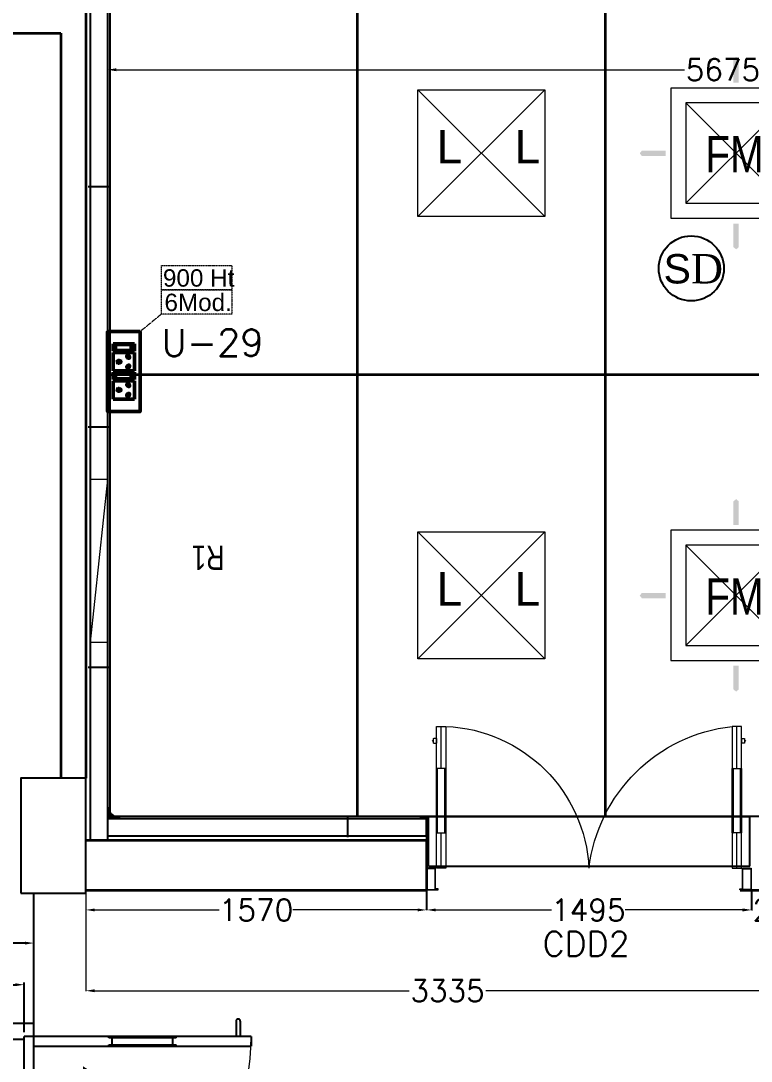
# Model space of a CAD drawing. Header units: millimetres. Extents: x -9331 to 31242, y -4188 to 24622.
# Drawn here: x 14661 to 18028, y 13728 to 18524 of the extents above; entities that cross this region are included whole.
import ezdxf

# ---------------------------------------------------------------- set-up
doc = ezdxf.new("R2010")
doc.units = ezdxf.units.MM
for name, pattern in [('1', [0]), ('CONTINU', [0]), ('DASHED', [0.75, 0.5, -0.25]), ('DASHED2', [0.375, 0.25, -0.125])]:
    doc.linetypes.add(name, pattern=pattern)
for name, color, linetype, lineweight in [('1200 Door', 144, 'Continuous', 5), ('Ahlada 50mm Ceiling Panels', 191, 'Continuous', 0), ('Ahlada 50mm Wall Panel', 94, 'Continuous', 0), ('Ahlada Coving', 3, 'Continuous', 0), ('C-Section', 3, 'Continuous', 9), ('DIM', 7, 'Continuous', 0), ('Double Leaf Door', 4, 'Continuous', 18), ('ELE. 2N0S OF 6-16 UPS SOCKETS', 191, 'Continuous', 15), ('FA-BELOW SMOKE DERECTOR', 1, 'Continuous', 25), ('MEP_HVAC_RA_RAISERS', 3, 'Continuous', 0), ('P-Wall', 8, 'Continuous', 35), ('Partition-80WP', 7, 'Continuous', 5), ('Supply Diffusers', 3, 'Continuous', 0)]:
    doc.layers.add(name, color=color, linetype=linetype, lineweight=lineweight)
for name, color, linetype in [('AIR SHOWER', 7, 'Continuous'), ('col', 5, 'Continuous'), ('Dimensions', 7, 'Continuous'), ('ELE-LIGHTING TEXT', 7, 'Continuous'), ('MEP_HVAC_SUPPLY_DIFFUSER', 5, 'Continuous'), ('TEXT', 6, 'Continuous')]:
    doc.layers.add(name, color=color, linetype=linetype)
doc.layers.add('CFT_LOOPING', color=7, linetype='1', lineweight=0, true_color=0xd6d600)
doc.layers.add('ELE-42W EMERGENCY DOWN LIGHT', color=7, linetype='Continuous', lineweight=0, true_color=0x608ec6)
doc.styles.add('ARIAL', font='arial.ttf')
doc.styles.add('ARIEL', font='sanss___.ttf', dxfattribs={"width": 0.75})
doc.styles.add('PDF Times New Roman', font='times.ttf')
doc.styles.add('ROMAN', font='arial.ttf', dxfattribs={"width": 0.8})
doc.styles.add('ROMANS', font='romans.shx')
doc.styles.get("Standard").update_dxf_attribs({"font": 'arial.ttf'})
doc.dimstyles.new('AEPL1', dxfattribs={"dimtxt": 100, "dimasz": 40, "dimexe": 1.25, "dimexo": 5, "dimtad": 0, "dimdec": 0, "dimtxsty": 'ROMANS', "dimcen": 2.5, "dimclrd": 250, "dimclre": 250, "dimclrt": 7, "dimadec": 0, "dimazin": 0, "dimtfac": 1, "dimtdec": 0, "dimtmove": 0, "dimatfit": 3, "dimfxl": 1, "dimlwd": 0, "dimlwe": 0, "dimarcsym": 0})
doc.dimstyles.new('BIGDFD', dxfattribs={"dimtxt": 8, "dimasz": 4, "dimexe": 1, "dimexo": 2, "dimtad": 1, "dimlfac": 10, "dimtxsty": 'Standard', "dimcen": 2.5, "dimclrd": 5, "dimclre": 3, "dimclrt": 1, "dimadec": 0, "dimazin": 0, "dimtfac": 1, "dimtmove": 0, "dimatfit": 3, "dimfxl": 1, "dimarcsym": 0})
doc.dimstyles.new('BIGDFD$0', dxfattribs={"dimtxt": 8, "dimasz": 4, "dimexe": 1, "dimexo": 2, "dimtad": 1, "dimlfac": 10, "dimtxsty": 'Standard', "dimcen": 2.5, "dimclrd": 5, "dimclre": 3, "dimclrt": 1, "dimadec": 0, "dimazin": 0, "dimtfac": 1, "dimtmove": 0, "dimatfit": 3, "dimfxl": 1, "dimarcsym": 0})

# ---------------------------------------------------------------- blocks, each defined once
blk = doc.blocks.new('A010004 Mezz.F. Layout Plan$0$b & c')
at = {"layer": 'Ahlada Coving', "color": 3}
for p, q in [((-4.1, 40.9), (-5.7, 42.5)), ((-2.7, 7.8), (-3.7, 7.8)), ((-3.7, 7.8), (-2.7, 6)), ((4.9, 15.3), (-2.7, 7.8)), ((-2.7, 6), (5.7, 14.4)), ((8.7, 11.4), (0.3, 3)), ((0.3, 3), (2.1, 2)), ((2.1, 3), (9.7, 10.6)), ((2.1, 2), (2.1, 3)), ((36.9, 0), (35.3, 1.6))]:
    blk.add_line(p, q, dxfattribs=at)
blk.add_lwpolyline([(-5.7, 30.7), (-5.7, 5.7), (0, 0), (25, 0), (22.8, 1.5), (13.2, 1.5), (3.6, 4.5), (3.6, 1.5), (0.6, 1.5), (-4.2, 6.3), (-4.2, 9.3), (-1.2, 9.3), (-4.2, 18.9), (-4.2, 28.4), (-5.7, 30.7)], dxfattribs=at)
for radius, start, end in [(44, 181.9548, 220.5976), (42.5, 184.1661, 265.906), (44, 222.2286, 227.7746), (44, 229.4056, 268.1119)]:
    blk.add_arc((38.3, 44), radius, start, end, dxfattribs=at)
blk = doc.blocks.new('*D88')
at = {"layer": 'Defpoints', "color": 0, "transparency": 16777216}
for p in [(14960.5, 15414.1), (18295.5, 14718.9), (18295.5, 14052.5)]:
    blk.add_point(p, dxfattribs=at)
at = {"layer": 'DIM', "color": 250, "lineweight": 0, "transparency": 16777216}
for p, q in [((14960.5, 15409.1), (14960.5, 14051.3)), ((18295.5, 14713.9), (18295.5, 14051.3)), ((15000.5, 14052.5), (16451.2, 14052.5)), ((18255.5, 14052.5), (16804.8, 14052.5))]:
    blk.add_line(p, q, dxfattribs=at)
at = {"layer": 'DIM', "color": 250, "transparency": 16777216}
for points in [[(15000.5, 14059.2), (15000.5, 14045.8), (14960.5, 14052.5)], [(18255.5, 14059.2), (18255.5, 14045.8), (18295.5, 14052.5)]]:
    blk.add_solid(points, dxfattribs=at)
at = {"layer": 'DIM', "color": 7, "transparency": 16777216, "insert": (16628, 14052.5), "char_height": 100, "attachment_point": 5, "style": 'ROMANS'}
blk.add_mtext('3335', dxfattribs=at)
blk = doc.blocks.new('*D92')
at = {"layer": 'Defpoints', "color": 0, "transparency": 16777216}
for p in [(16532.8, 14597.1), (18027.8, 14597.1), (18027.8, 14425.1)]:
    blk.add_point(p, dxfattribs=at)
at = {"layer": 'DIM', "color": 250, "lineweight": 0, "transparency": 16777216}
for p, q in [((16532.8, 14592.1), (16532.8, 14423.8)), ((18027.8, 14592.1), (18027.8, 14423.8)), ((16572.8, 14425.1), (17107.9, 14425.1)), ((17987.8, 14425.1), (17447.2, 14425.1))]:
    blk.add_line(p, q, dxfattribs=at)
at = {"layer": 'DIM', "color": 250, "transparency": 16777216}
for points in [[(16572.8, 14431.7), (16572.8, 14418.4), (16532.8, 14425.1)], [(17987.8, 14431.7), (17987.8, 14418.4), (18027.8, 14425.1)]]:
    blk.add_solid(points, dxfattribs=at)
at = {"layer": 'DIM', "color": 7, "transparency": 16777216, "insert": (17277.6, 14425.1), "char_height": 100, "attachment_point": 5, "style": 'ROMANS'}
blk.add_mtext('1495', dxfattribs=at)
blk = doc.blocks.new('1800x80')
at = {"layer": 'Double Leaf Door'}
for points in [[(101760.4, -25417.9), (101765.3, -25417.9), (101765.3, -25121.4), (101760.4, -25121.4)], [(101804, -25121.4), (101799.1, -25121.4), (101799.1, -25417.9), (101804, -25417.9)], [(103123.4, -25121.4), (103128.4, -25121.4), (103128.4, -25417.9), (103123.4, -25417.9)], [(103167.1, -25417.9), (103162.1, -25417.9), (103162.1, -25121.4), (103167.1, -25121.4)]]:
    blk.add_hatch(color=6, dxfattribs=at).paths.add_polyline_path(points)
at = {"layer": 'Double Leaf Door', "color": 8}
for p, q in [((101760.4, -25581.8), (101760.4, -24927.6)), ((101760.4, -24927.6), (101804, -24927.6)), ((101782.2, -25121.4), (101782.2, -24927.6)), ((101804, -24927.6), (101804, -25581.8)), ((103167.1, -24927.6), (103123.4, -24927.6)), ((103123.4, -24927.6), (103123.4, -25581.8)), ((103145.3, -25121.4), (103145.3, -24927.6)), ((103167.1, -25581.8), (103167.1, -24927.6)), ((101746, -24985.1), (101746, -25003.1)), ((101760.4, -24983.1), (101748, -24983.1)), ((101760.4, -24983.1), (101760.4, -25005)), ((103167.1, -24983.1), (103179.5, -24983.1)), ((103167.1, -24983.1), (103167.1, -25005)), ((103181.5, -24985.1), (103181.5, -25003.1)), ((101748, -25005), (101760.4, -25005)), ((103179.5, -25005), (103167.1, -25005)), ((101782.2, -25581.8), (101782.2, -25417.9)), ((103145.3, -25581.8), (103145.3, -25417.9)), ((101716.2, -25581.8), (101716.2, -25681.8)), ((101756.4, -25581.8), (101716.2, -25581.8)), ((101718.2, -25583.8), (101718.2, -25679.8)), ((101754.4, -25583.8), (101718.2, -25583.8)), ((101754.4, -25678.9), (101754.4, -25583.8)), ((101756.4, -25676.9), (101756.4, -25581.8)), ((101804, -25581.8), (101760.4, -25581.8)), ((103123.4, -25581.8), (103167.1, -25581.8)), ((103171.1, -25676.9), (103171.1, -25581.8)), ((103171.1, -25581.8), (103211.2, -25581.8)), ((103173, -25678.9), (103173, -25583.8)), ((103173, -25583.8), (103209.3, -25583.8)), ((103209.3, -25583.8), (103209.3, -25679.8)), ((103211.2, -25581.8), (103211.2, -25681.8)), ((101716.2, -25681.8), (101756.4, -25681.8)), ((101718.2, -25679.8), (101756.4, -25679.8)), ((101766.3, -25678.9), (101754.4, -25678.9)), ((101768.3, -25676.9), (101756.4, -25676.9)), ((101756.4, -25679.8), (101766.3, -25679.8)), ((101756.4, -25681.8), (101768.3, -25681.8)), ((101766.3, -25679.8), (101766.3, -25678.9)), ((101768.3, -25681.8), (101768.3, -25676.9)), ((103159.1, -25681.8), (103159.1, -25676.9)), ((103159.1, -25676.9), (103171.1, -25676.9)), ((103171.1, -25681.8), (103159.1, -25681.8)), ((103161.1, -25679.8), (103161.1, -25678.9)), ((103161.1, -25678.9), (103173, -25678.9)), ((103171.1, -25679.8), (103161.1, -25679.8)), ((103209.3, -25679.8), (103171.1, -25679.8)), ((103211.2, -25681.8), (103171.1, -25681.8))]:
    blk.add_line(p, q, dxfattribs=at)
at = {"layer": 'Double Leaf Door', "color": 6}
for p, q in [((101804, -25121.4), (101760.4, -25121.4)), ((101760.4, -25121.4), (101760.4, -25417.9)), ((101765.3, -25417.9), (101765.3, -25121.4)), ((101799.1, -25417.9), (101799.1, -25121.4)), ((101804, -25417.9), (101804, -25121.4)), ((103123.4, -25417.9), (103123.4, -25121.4)), ((103123.4, -25121.4), (103167.1, -25121.4)), ((103128.4, -25417.9), (103128.4, -25121.4)), ((103162.1, -25417.9), (103162.1, -25121.4)), ((103167.1, -25121.4), (103167.1, -25417.9)), ((101760.4, -25417.9), (101804, -25417.9)), ((103167.1, -25417.9), (103123.4, -25417.9))]:
    blk.add_line(p, q, dxfattribs=at)
at = {"layer": 'Double Leaf Door', "color": 6, "ltscale": 100}
for p, q in [((101799.1, -25121.4), (101799.1, -25417.9)), ((103128.4, -25121.4), (103128.4, -25417.9))]:
    blk.add_line(p, q, dxfattribs=at)
at = {"layer": 'Double Leaf Door', "color": 6}
for points in [[(101760.4, -25121.4), (101760.4, -25417.9), (101765.3, -25417.9), (101765.3, -25121.4), (101760.4, -25121.4)], [(101804, -25121.4), (101804, -25417.9), (101799.1, -25417.9), (101799.1, -25121.4), (101804, -25121.4)], [(103123.4, -25121.4), (103123.4, -25417.9), (103128.4, -25417.9), (103128.4, -25121.4), (103123.4, -25121.4)], [(103167.1, -25121.4), (103167.1, -25417.9), (103162.1, -25417.9), (103162.1, -25121.4), (103167.1, -25121.4)]]:
    blk.add_lwpolyline(points, dxfattribs=at)
at = {"layer": 'Double Leaf Door', "ltscale": 5000}
for points in [[(101760.4, -25121.4), (101760.4, -25417.9), (101765.3, -25417.9), (101765.3, -25121.4), (101760.4, -25121.4)], [(103167.1, -25121.4), (103167.1, -25417.9), (103162.1, -25417.9), (103162.1, -25121.4), (103167.1, -25121.4)]]:
    blk.add_lwpolyline(points, dxfattribs=at)
at = {"layer": 'Double Leaf Door', "color": 8}
for centre, radius, start, end in [((101722.8, -25669.2), 746, 6.7253, 83.7504), ((103151.8, -25616), 688.9, 92.3631, 177.1612), ((101746, -24994.1), 3.72, 90, 270), ((101748, -24985.1), 1.98, 90, 180), ((103179.5, -24985.1), 1.98, 0, 90), ((103181.5, -24994.1), 3.72, 270, 90), ((101748, -25003.1), 1.98, 180, 270), ((103179.5, -25003.1), 1.98, 270, 0)]:
    blk.add_arc(centre, radius, start, end, dxfattribs=at)
blk = doc.blocks.new('*D93')
at = {"layer": 'Defpoints', "color": 0, "transparency": 16777216}
for p in [(14960.5, 14747), (16530.3, 14517), (16530.3, 14425.1)]:
    blk.add_point(p, dxfattribs=at)
at = {"layer": 'Dimensions', "color": 250, "lineweight": 0, "transparency": 16777216}
for p, q in [((14960.5, 14742), (14960.5, 14423.8)), ((16530.3, 14512), (16530.3, 14423.8)), ((15000.5, 14425.1), (15575.8, 14425.1)), ((16490.3, 14425.1), (15915.1, 14425.1))]:
    blk.add_line(p, q, dxfattribs=at)
at = {"layer": 'Dimensions', "color": 250, "transparency": 16777216}
for points in [[(15000.5, 14431.7), (15000.5, 14418.4), (14960.5, 14425.1)], [(16490.3, 14431.7), (16490.3, 14418.4), (16530.3, 14425.1)]]:
    blk.add_solid(points, dxfattribs=at)
at = {"layer": 'Dimensions', "color": 7, "transparency": 16777216, "insert": (15745.4, 14425.1), "char_height": 100, "attachment_point": 5, "style": 'ROMANS'}
blk.add_mtext('1570', dxfattribs=at)
blk = doc.blocks.new('*D94')
at = {"layer": 'Defpoints', "color": 0, "transparency": 16777216}
for p in [(18030.8, 14517), (18295.5, 14517), (18295.5, 14425.1)]:
    blk.add_point(p, dxfattribs=at)
at = {"layer": 'Dimensions', "color": 250, "lineweight": 0, "transparency": 16777216}
for p, q in [((18030.8, 14512), (18030.8, 14423.8)), ((18295.5, 14512), (18295.5, 14423.8)), ((17990.8, 14425.1), (17950.8, 14425.1)), ((18030.8, 14425.1), (18034, 14425.1)), ((18295.5, 14425.1), (18292.4, 14425.1)), ((18335.5, 14425.1), (18375.5, 14425.1))]:
    blk.add_line(p, q, dxfattribs=at)
at = {"layer": 'Dimensions', "color": 250, "transparency": 16777216}
for points in [[(17990.8, 14431.7), (17990.8, 14418.4), (18030.8, 14425.1)], [(18335.5, 14431.7), (18335.5, 14418.4), (18295.5, 14425.1)]]:
    blk.add_solid(points, dxfattribs=at)
at = {"layer": 'Dimensions', "color": 7, "transparency": 16777216, "insert": (18163.2, 14425.1), "char_height": 100, "attachment_point": 5, "style": 'ROMANS'}
blk.add_mtext('265', dxfattribs=at)
blk = doc.blocks.new('*D25')
at = {"layer": 'AIR SHOWER', "color": 3, "lineweight": -2, "transparency": 16777216}
for p, q in [((72.76, 197.74), (72.76, 215.65)), ((162.76, 197.74), (162.76, 215.65))]:
    blk.add_line(p, q, dxfattribs=at)
at = {"layer": 'AIR SHOWER', "color": 5, "lineweight": -2, "transparency": 16777216}
blk.add_line((76.76, 214.65), (158.76, 214.65), dxfattribs=at)
at = {"layer": 'AIR SHOWER', "color": 5, "linetype": 'ByBlock', "transparency": 16777216}
for points in [[(76.76, 215.31), (76.76, 213.98), (72.76, 214.65)], [(158.76, 213.98), (158.76, 215.31), (162.76, 214.65)]]:
    blk.add_solid(points, dxfattribs=at)
at = {"layer": 'Defpoints', "color": 0, "linetype": 'ByBlock', "transparency": 16777216}
for p in [(162.76, 214.65), (72.76, 195.74), (162.76, 195.74)]:
    blk.add_point(p, dxfattribs=at)
at = {"layer": 'AIR SHOWER', "color": 1, "linetype": 'ByBlock', "transparency": 16777216, "insert": (130.44, 219.27), "char_height": 8, "attachment_point": 5}
blk.add_mtext('W1:900', dxfattribs=at)
blk = doc.blocks.new('*D26')
at = {"layer": 'AIR SHOWER', "color": 3, "lineweight": -2, "transparency": 16777216}
for p, q in [((0, 202.24), (0, 230.07)), ((170, 202.24), (170, 230.07))]:
    blk.add_line(p, q, dxfattribs=at)
at = {"layer": 'AIR SHOWER', "color": 5, "lineweight": -2, "transparency": 16777216}
blk.add_line((166, 229.07), (4, 229.07), dxfattribs=at)
at = {"layer": 'AIR SHOWER', "color": 5, "linetype": 'ByBlock', "transparency": 16777216}
for points in [[(4, 229.74), (4, 228.4), (0, 229.07)], [(166, 228.4), (166, 229.74), (170, 229.07)]]:
    blk.add_solid(points, dxfattribs=at)
at = {"layer": 'Defpoints', "color": 0, "linetype": 'ByBlock', "transparency": 16777216}
for p in [(0, 229.07), (0, 200.24), (170, 200.24)]:
    blk.add_point(p, dxfattribs=at)
at = {"layer": 'AIR SHOWER', "color": 1, "linetype": 'ByBlock', "transparency": 16777216, "insert": (115.34, 233.7), "char_height": 8, "attachment_point": 5}
blk.add_mtext('W:1700', dxfattribs=at)
blk = doc.blocks.new('nolllw new')
for p, q in [((-138.6, 13.9), (-138.1, 15.3)), ((-124.2, 15.9), (-137.1, 15.9)), ((-123.3, 15.4), (-107, -15.4)), ((-112.6, 13.9), (-2.6, 13.9)), ((8.1, 15.4), (-8.1, -15.4)), ((9, 15.9), (22, 15.9)), ((23.4, 13.9), (22.7, 15.9)), ((23.4, 13.9), (22.9, 15.3)), ((-100.3, -15.9), (-106.1, -15.9)), ((-14.9, -15.9), (-9, -15.9))]:
    blk.add_line(p, q)
at = {"color": 19}
for p, q in [((-124.2, 15.9), (-57.6, 15.9)), ((9, 15.9), (-57.6, 15.9)), ((-100.1, -34.1), (-15, -34.1))]:
    blk.add_line(p, q, dxfattribs=at)
at = {"color": 1}
for p, q in [((-74.6, 14.6), (-74.6, 10.7)), ((-40.6, 14.6), (-40.6, 10.7)), ((-100, -26.8), (-100, -34.1)), ((-15.1, -26.8), (-15.1, -34.1))]:
    blk.add_line(p, q, dxfattribs=at)
at = {"color": 3}
for p, q in [((-112.9, -4.5), (-112.9, -13.1)), ((-109.6, -16.1), (-109.9, -16.1)), ((-108.7, -16.7), (-100.8, -33.8)), ((-100.3, -34.1), (-100.1, -34.1)), ((-14.8, -34.1), (-15, -34.1)), ((-6.5, -16.7), (-14.4, -33.8)), ((-5.6, -16.1), (-5.3, -16.1)), ((-2.3, -4.5), (-2.3, -13.1))]:
    blk.add_line(p, q, dxfattribs=at)
for centre, radius, start, end in [((-137.1, 14.9), 1, 90, 159.381), ((-124.2, 14.9), 1, 27.8597, 90), ((9, 14.9), 1, 90, 152.1403), ((22, 14.9), 1, 20.619, 90), ((-106.1, -14.9), 1, 207.8597, 270), ((-100.3, -14.9), 1, 270, 343.3261), ((-60.8, -26.8), 40.2, 161.5212, 163.3261), ((-54.4, -26.8), 40.2, 16.6739, 18.4788), ((-14.9, -14.9), 1, 196.6739, 270), ((-9, -14.9), 1, 270, 332.1403)]:
    blk.add_arc(centre, radius, start, end)
at = {"color": 1}
for centre, radius, start, end in [((-60.8, -26.8), 39.2, 111.5891, 180), ((-75.6, 10.7), 1, 291.5891, 0), ((-74.2, 14.5), 0.396, 106.6984, 167.5275), ((-41, 14.5), 0.396, 12.4725, 73.3016), ((-39.6, 10.7), 1, 180, 248.4109), ((-54.4, -26.8), 39.2, 0, 68.4109)]:
    blk.add_arc(centre, radius, start, end, dxfattribs=at)
at = {"color": 3}
for centre, radius, start, end in [((-109.9, -13.1), 3, 180, 270), ((-109.6, -17.1), 1, 24.7129, 90), ((-100.3, -33.6), 0.5, 204.7129, 270), ((-14.8, -33.6), 0.5, 270, 335.2871), ((-5.6, -17.1), 1, 90, 155.2871), ((-5.3, -13.1), 3, 270, 0)]:
    blk.add_arc(centre, radius, start, end, dxfattribs=at)
blk = doc.blocks.new('*D28')
at = {"layer": 'AIR SHOWER', "color": 3, "lineweight": -2, "transparency": 16777216}
for p, q in [((172, 200.24), (208.02, 200.24)), ((172, 100.24), (208.02, 100.24))]:
    blk.add_line(p, q, dxfattribs=at)
at = {"layer": 'AIR SHOWER', "color": 5, "lineweight": -2, "transparency": 16777216}
blk.add_line((207.02, 104.24), (207.02, 196.24), dxfattribs=at)
at = {"layer": 'AIR SHOWER', "color": 5, "linetype": 'ByBlock', "transparency": 16777216}
for points in [[(207.68, 196.24), (206.35, 196.24), (207.02, 200.24)], [(206.35, 104.24), (207.68, 104.24), (207.02, 100.24)]]:
    blk.add_solid(points, dxfattribs=at)
at = {"layer": 'Defpoints', "color": 0, "linetype": 'ByBlock', "transparency": 16777216}
for p in [(170, 200.24), (207.02, 200.24), (170, 100.24)]:
    blk.add_point(p, dxfattribs=at)
at = {"layer": 'AIR SHOWER', "color": 1, "linetype": 'ByBlock', "transparency": 16777216, "insert": (202.39, 155.27), "char_height": 8, "attachment_point": 5, "rotation": 90}
blk.add_mtext('D:1000', dxfattribs=at)
blk = doc.blocks.new('*D29')
at = {"layer": 'AIR SHOWER', "color": 3, "lineweight": -2, "transparency": 16777216}
for p, q in [((166, 195.74), (188.83, 195.74)), ((166, 104.74), (188.83, 104.74))]:
    blk.add_line(p, q, dxfattribs=at)
at = {"layer": 'AIR SHOWER', "color": 5, "lineweight": -2, "transparency": 16777216}
blk.add_line((187.83, 191.74), (187.83, 108.74), dxfattribs=at)
at = {"layer": 'AIR SHOWER', "color": 5, "linetype": 'ByBlock', "transparency": 16777216}
for points in [[(188.5, 191.74), (187.17, 191.74), (187.83, 195.74)], [(187.17, 108.74), (188.5, 108.74), (187.83, 104.74)]]:
    blk.add_solid(points, dxfattribs=at)
at = {"layer": 'Defpoints', "color": 0, "linetype": 'ByBlock', "transparency": 16777216}
for p in [(164, 195.74), (164, 104.74), (187.83, 104.74)]:
    blk.add_point(p, dxfattribs=at)
at = {"layer": 'AIR SHOWER', "color": 1, "linetype": 'ByBlock', "transparency": 16777216, "insert": (183.21, 150.24), "char_height": 8, "attachment_point": 5, "rotation": 90}
blk.add_mtext('D1:910', dxfattribs=at)
blk = doc.blocks.new('6MODULE-UPS')
at = {"layer": 'ELE. 2N0S OF 6-16 UPS SOCKETS', "color": 223, "lineweight": 50}
for p, q in [((-5.7, 91.9), (-5.7, 19.7)), ((-5.7, 91.9), (-5.7, 19.7)), ((19.4, 91.9), (-5.7, 91.9)), ((-5.7, 91.9), (19.4, 91.9)), ((-3.6, 84), (-3.6, 27.6)), ((17.3, 84), (-3.6, 84)), ((17.3, 27.6), (17.3, 84)), ((19.4, 19.7), (19.4, 91.9)), ((23.6, 91.9), (86.9, 91.9)), ((23.6, 19.7), (23.6, 91.9)), ((86.9, 91.9), (86.9, 19.7)), ((91.1, 91.9), (91.1, 19.7)), ((91.1, 91.9), (91.1, 19.7)), ((116.2, 91.9), (91.1, 91.9)), ((91.1, 91.9), (116.2, 91.9)), ((93.2, 84), (93.2, 27.6)), ((114.1, 84), (93.2, 84)), ((114.1, 27.6), (114.1, 84)), ((116.2, 19.7), (116.2, 91.9)), ((120.4, 19.7), (120.4, 91.9)), ((120.4, 91.9), (183.6, 91.9)), ((183.6, 91.9), (183.6, 19.7)), ((-5.7, 19.7), (19.4, 19.7)), ((-3.6, 30.1), (17.3, 30.1)), ((-3.6, 27.6), (17.3, 27.6)), ((86.9, 19.7), (23.6, 19.7)), ((91.1, 19.7), (116.2, 19.7)), ((93.2, 30.1), (114.1, 30.1)), ((93.2, 27.6), (114.1, 27.6)), ((183.6, 19.7), (120.4, 19.7))]:
    blk.add_line(p, q, dxfattribs=at)
blk.add_lwpolyline([(-48.1, 0), (226, 0), (226, 111.6), (-48.1, 111.6)], close=True, dxfattribs=at)
for centre, radius, start, end in [((55.3, 73.6), 4.92, 307.1584, 232.8416), ((152, 73.6), 4.92, 307.1584, 232.8416), ((37.2, 41.7), 4.24, 5.2689, 272.51), ((40.6, 38.8), 3.42, 202.6838, 75.0951), ((55.3, 68.7), 3.14, 161.4031, 18.5969), ((69.9, 38.8), 3.42, 104.9049, 337.3162), ((73.3, 41.7), 4.24, 267.49, 174.7311), ((134, 41.7), 4.24, 5.2689, 272.51), ((137.3, 38.8), 3.42, 202.6838, 75.0951), ((152, 68.7), 3.14, 161.4031, 18.5969), ((166.7, 38.8), 3.42, 104.9049, 337.3162), ((170, 41.7), 4.24, 267.49, 174.7311)]:
    blk.add_arc(centre, radius, start, end, dxfattribs=at)
blk = doc.blocks.new('54W EME')
for p, q in [((-292.5, 292.5), (292.5, -292.5)), ((292.5, 292.5), (-292.5, -292.5))]:
    blk.add_line(p, q)
at = {"layer": 'ELE-42W EMERGENCY DOWN LIGHT'}
blk.add_lwpolyline([(-292.5, -292.5), (-292.5, 292.5), (292.5, 292.5), (292.5, -292.5)], close=True, dxfattribs=at)
at = {"char_height": 154, "width": 324.958, "attachment_point": 1, "style": 'ARIAL'}
for insert in [(-206.9, 107), (152.9, 107)]:
    blk.add_mtext('L', dxfattribs=dict(at, insert=insert))
blk = doc.blocks.new('*D80')
at = {"layer": 'Defpoints', "color": 0, "transparency": 16777216}
for p in [(20735.3, 18781.2), (20735.3, 18298.8), (15060.5, 17914.5)]:
    blk.add_point(p, dxfattribs=at)
at = {"layer": 'Dimensions', "color": 250, "lineweight": 0, "transparency": 16777216}
for p, q in [((20735.3, 18776.2), (20735.3, 18297.5)), ((15060.5, 17919.5), (15060.5, 18300)), ((15100.5, 18298.8), (17721.1, 18298.8)), ((20695.3, 18298.8), (18074.7, 18298.8))]:
    blk.add_line(p, q, dxfattribs=at)
at = {"layer": 'Dimensions', "color": 250, "transparency": 16777216}
for points in [[(15100.5, 18305.5), (15100.5, 18292.1), (15060.5, 18298.8)], [(20695.3, 18305.5), (20695.3, 18292.1), (20735.3, 18298.8)]]:
    blk.add_solid(points, dxfattribs=at)
at = {"layer": 'Dimensions', "color": 7, "transparency": 16777216, "insert": (17897.9, 18298.8), "char_height": 100, "attachment_point": 5, "style": 'ROMANS'}
blk.add_mtext('5675', dxfattribs=at)
blk = doc.blocks.new('SMOKE DETECTOR')
at = {"layer": 'FA-BELOW SMOKE DERECTOR', "color": 7}
blk.add_circle((931028.7, -118293.9), 166, dxfattribs=at)
at = {"layer": 'FA-BELOW SMOKE DERECTOR', "insert": (930887.1, -118373), "char_height": 150, "attachment_point": 7, "style": 'PDF Times New Roman'}
blk.add_mtext('{\\fArial|b0|i0|c0|p34;S}D', dxfattribs=at)
blk = doc.blocks.new('*D106')
at = {"layer": 'Defpoints', "color": 0, "transparency": 16777216}
for p in [(14960.5, 15414.1), (18295.5, 14718.9), (18295.5, 14052.5)]:
    blk.add_point(p, dxfattribs=at)
at = {"layer": 'DIM', "color": 250, "lineweight": 0, "transparency": 16777216}
for p, q in [((14960.5, 15409.1), (14960.5, 14051.3)), ((18295.5, 14713.9), (18295.5, 14051.3)), ((15000.5, 14052.5), (16451.2, 14052.5)), ((18255.5, 14052.5), (16804.8, 14052.5))]:
    blk.add_line(p, q, dxfattribs=at)
at = {"layer": 'DIM', "color": 250, "transparency": 16777216}
for points in [[(15000.5, 14059.2), (15000.5, 14045.8), (14960.5, 14052.5)], [(18255.5, 14059.2), (18255.5, 14045.8), (18295.5, 14052.5)]]:
    blk.add_solid(points, dxfattribs=at)
at = {"layer": 'DIM', "color": 7, "transparency": 16777216, "insert": (16628, 14052.5), "char_height": 100, "attachment_point": 5, "style": 'ROMANS'}
blk.add_mtext('3335', dxfattribs=at)
blk = doc.blocks.new('*D110')
at = {"layer": 'Defpoints', "color": 0, "transparency": 16777216}
for p in [(16532.8, 14597.1), (18027.8, 14597.1), (18027.8, 14425.1)]:
    blk.add_point(p, dxfattribs=at)
at = {"layer": 'DIM', "color": 250, "lineweight": 0, "transparency": 16777216}
for p, q in [((16532.8, 14592.1), (16532.8, 14423.8)), ((18027.8, 14592.1), (18027.8, 14423.8)), ((16572.8, 14425.1), (17107.9, 14425.1)), ((17987.8, 14425.1), (17447.2, 14425.1))]:
    blk.add_line(p, q, dxfattribs=at)
at = {"layer": 'DIM', "color": 250, "transparency": 16777216}
for points in [[(16572.8, 14431.7), (16572.8, 14418.4), (16532.8, 14425.1)], [(17987.8, 14431.7), (17987.8, 14418.4), (18027.8, 14425.1)]]:
    blk.add_solid(points, dxfattribs=at)
at = {"layer": 'DIM', "color": 7, "transparency": 16777216, "insert": (17277.6, 14425.1), "char_height": 100, "attachment_point": 5, "style": 'ROMANS'}
blk.add_mtext('1495', dxfattribs=at)
blk = doc.blocks.new('FM3')
at = {"layer": 'Supply Diffusers'}
for p, q in [((234.6, -234.9), (-235.4, 235.1)), ((-235.4, -234.9), (234.6, 235.1))]:
    blk.add_line(p, q, dxfattribs=at)
at = {"layer": 'Supply Diffusers', "color": 7}
for points in [[(0.6, 451.1, 0, 150, 0), (0.6, 390.6, 25, 25, 0), (0.6, 330.1, 25, 25, 0)], [(-451.4, -0.9, 0, 150, 0), (-390.9, -0.9, 25, 25, 0), (-330.4, -0.9, 25, 25, 0)], [(450.6, 1.1, 0, 150, 0), (390.1, 1.1, 25, 25, 0), (329.6, 1.1, 25, 25, 0)], [(0.6, -450.9, 0, 150, 0), (0.6, -390.4, 25, 25, 0), (0.6, -329.9, 25, 25, 0)]]:
    blk.add_lwpolyline(points, format="xyseb", dxfattribs=at)
at = {"layer": 'Supply Diffusers', "linetype": 'DASHED', "ltscale": 5}
blk.add_lwpolyline([(-305.4, -304.9), (304.6, -304.9), (304.6, 305.1), (-305.4, 305.1)], close=True, dxfattribs=at)
at = {"layer": 'Supply Diffusers'}
blk.add_lwpolyline([(-235.4, -234.9), (234.6, -234.9), (234.6, 235.1), (-235.4, 235.1)], close=True, dxfattribs=at)
at = {"layer": 'Supply Diffusers', "style": 'ROMAN', "width": 0.8}
blk.add_text('FM', height=170, dxfattribs=at).set_placement((-144.4, -89.7))
blk = doc.blocks.new('SA DIFFUSER 600X600MM')
at = {"layer": 'Supply Diffusers', "color": 1, "xscale": 0.9836065573758823, "yscale": 0.9836065573758823, "zscale": 0.9836065573758823}
blk.add_blockref('FM3', (1302829.9, -127949.5, 14384.8), dxfattribs=at)
blk = doc.blocks.new('AIR SHOWER')
at = {"layer": 'AIR SHOWER'}
h = blk.add_hatch(dxfattribs=at)
h.set_pattern_fill('ANSI37', color=8, scale=0.24, angle=180, style=0)
h.set_pattern_definition([(45, (-36516.70436, 5170.6153), (-0.538815367, 0.538815367), []), (135, (-36516.70436, 5170.6153), (-0.538815367, -0.538815367), [])])
h.paths.add_polyline_path([(63.7649, 110.1138), (54.9235, 110.1138), (54.9235, 189.8012), (63.7649, 189.8012)])
h = blk.add_hatch(dxfattribs=at)
h.set_pattern_fill('ANSI37', color=8, scale=0.24, angle=180, style=0)
h.set_pattern_definition([(45, (-52704.6564, 3586.6221), (-0.538815367, 0.538815367), []), (135, (-52704.6564, 3586.6221), (-0.538815367, -0.538815367), [])])
h.paths.add_polyline_path([(54.9235, 189.5272), (63.7649, 189.5272), (63.7649, 182.3028), (54.9235, 182.3028)])
at = {"layer": 'AIR SHOWER', "color": 8}
for p, q in [((159.5, 200.2351), (159.5, 300.4701)), ((164, 300.4701), (159.5, 300.4701)), ((164, 300.4701), (164, 200.2351)), ((171.05, 295.4201), (164, 295.4201)), ((171.05, 293.5201), (164, 293.5201)), ((159.5, 265.8021), (160.1, 265.8021)), ((160.1, 234.8021), (160.1, 265.8021)), ((160.1, 264.3021), (163.4, 264.3021)), ((163.4, 265.8021), (163.4, 234.8021)), ((163.4, 265.8021), (164, 265.8021)), ((160.1, 236.3021), (163.4, 236.3021)), ((159.5, 234.8021), (160.1, 234.8021)), ((163.4, 234.8021), (164, 234.8021)), ((0, 100.2351), (0, 200.2351)), ((0, 200.2351), (170, 200.2351)), ((63.7649, 200.2351), (63.7649, 195.7351)), ((63.7649, 100.2351), (63.7649, 200.2351)), ((164, 200.2351), (164, 195.7351)), ((170, 100.2351), (170, 200.2351)), ((170, 100.2351), (170, 200.2351)), ((63.7649, 195.7351), (164, 195.7351)), ((72.7649, 195.7351), (164, 195.7351)), ((72.7649, 195.7351), (72.7649, 104.7351)), ((162.7649, 195.7351), (162.7649, 104.7351)), ((162.7649, 195.7351), (162.7649, 104.7351)), ((54.9235, 165.7555), (36.841, 131.8309)), ((54.9235, 131.8309), (36.841, 165.7555)), ((63.7649, 104.7351), (164, 104.7351)), ((63.7649, 104.7351), (63.7649, 100.2351)), ((164, 100.2351), (164, 104.7351)), ((0, 100.2351), (170, 100.2351)), ((159.5, 100.2351), (159.5, 0)), ((164, 0), (164, 100.2351)), ((159.5, 65.6681), (160.1, 65.6681)), ((160.1, 65.6681), (160.1, 34.6681)), ((160.1, 64.1681), (163.4, 64.1681)), ((163.4, 34.6681), (163.4, 65.6681)), ((163.4, 65.6681), (164, 65.6681)), ((159.5, 34.6681), (160.1, 34.6681)), ((160.1, 36.1681), (163.4, 36.1681)), ((163.4, 34.6681), (164, 34.6681)), ((171.05, 6.95), (164, 6.95)), ((171.05, 5.05), (164, 5.05)), ((164, 0), (159.5, 0))]:
    blk.add_line(p, q, dxfattribs=at)
for points in [[(86.4277, 195.7351), (72.7649, 195.7351), (72.7649, 191.2865), (86.4277, 191.2865)], [(74.6432, 195.334), (85.2425, 195.334), (85.2425, 195.7351), (74.6432, 195.7351)], [(63.7649, 190.0987), (54.9235, 190.0987), (54.9235, 110.1138), (63.7649, 110.1138)], [(54.9235, 165.7555), (36.841, 165.7555), (36.841, 131.8309), (54.9235, 131.8309)], [(36.841, 162.4912), (13.6037, 162.4912), (13.6037, 133.8537), (36.841, 133.8537)], [(86.4277, 104.7351), (72.7649, 104.7351), (72.7649, 109.1836), (86.4277, 109.1836)], [(74.6432, 105.1361), (85.2425, 105.1361), (85.2425, 104.7351), (74.6432, 104.7351)], [(22.7846, 100.2351), (32.79, 100.2351), (32.79, 100.2351), (22.7846, 100.2351)], [(22.7846, 100.2351), (34.2228, 100.2351), (34.2228, 99.8821), (22.7846, 99.8821)], [(38.3459, 100.2351), (39.8996, 100.2351), (39.8996, 99.8823), (38.3459, 99.8823)]]:
    blk.add_lwpolyline(points, close=True, dxfattribs=at)
at = {"layer": 'AIR SHOWER', "color": 8, "lineweight": 0}
for centre, start, end in [((164, 200.2351), 90, 180), ((164, 100.2351), 180, 270)]:
    blk.add_arc(centre, 100.2351, start, end, dxfattribs=at)
at = {"layer": 'AIR SHOWER', "color": 8}
for centre in [(171.05, 294.4701), (171.05, 6)]:
    blk.add_arc(centre, 0.95, 270, 90, dxfattribs=at)
at = {"layer": 'AIR SHOWER', "color": 8, "xscale": -0.1, "yscale": 0.1, "zscale": 0.1}
for p, rotation in [((164.3039, 177.8504), 89.99999999999997), ((71.3723, 172.6198), 269.9999999999856), ((164.3039, 127.8504), 89.99999999999997), ((71.3723, 122.6198), 269.9999999999856)]:
    blk.add_blockref('nolllw new', p, dxfattribs=dict(at, rotation=rotation))
at = {"layer": 'AIR SHOWER', "color": 8}
for s, height, p in [('EXIT', 9.14932, (105.2922, 244.8428)), ('AIR SHOWER', 9.14932, (82.7486, 148.4504)), ('BLOWER', 4.57466, (21.8029, 145.8279)), ('CONTROLS', 4.57466, (21.5589, 94.8755)), ('ENTRY', 9.14932, (107.2005, 68.4017))]:
    blk.add_text(s, height=height, dxfattribs=at).set_placement(p)
for base, p1, p2, angle, text, dimstyle, picture, middle in [((0, 229.071), (170, 200.2351), (0, 200.2351), 180, 'W:1700', 'BIGDFD', '*D26', (115.3408, 229.071)), ((162.7649, 214.648), (72.7649, 195.7351), (162.7649, 195.7351), 180, 'W1:900', 'BIGDFD', '*D25', (130.4357, 214.648)), ((207.0183, 200.2351), (170, 100.2351), (170, 200.2351), 90, 'D:<>', 'BIGDFD$0', '*D28', (207.0183, 155.2726))]:
    dim = blk.add_linear_dim(base=base, p1=p1, p2=p2, angle=angle, text=text, dimstyle=dimstyle, dxfattribs=at)
    dim.commit()
    dim.dimension.update_dxf_attribs({"geometry": picture, "text_midpoint": middle, "dimtype": 128})
dim = blk.add_linear_dim(base=(187.8331, 104.7351), p1=(164, 195.7351), p2=(164, 104.7351), angle=90, text='D1:<>', dimstyle='BIGDFD$0', dxfattribs=at)
dim.commit()
dim.dimension.update_dxf_attribs({"geometry": '*D29', "text_midpoint": (183.2081, 150.2351)})

msp = doc.modelspace()

# ---------------------------------------------------------------- linework, layer by layer
at = {"layer": 'Ahlada 50mm Ceiling Panels', "linetype": 'ByBlock', "lineweight": -2}
for p, q in [((15070.51649, 20971.9863), (15070.51649, 14856.9863)), ((16210.51649, 20971.9863), (16210.51649, 14856.9863)), ((16213.51649, 20971.9863), (16213.51649, 14856.9863)), ((17353.51649, 20971.9863), (17353.51649, 14856.9863)), ((17356.51649, 20971.9863), (17356.51649, 14856.9863)), ((15070.51649, 16895.9863), (20725.34762, 16895.9863)), ((15070.51649, 16892.9863), (20725.34762, 16892.9863)), ((15070.51649, 14856.9863), (20725.34762, 14856.9863)), ((16540.33107, 14626.9863), (16540.33107, 14853.9863)), ((18021.33107, 14853.9863), (16540.33107, 14853.9863)), ((18021.33107, 14626.9863), (18021.33107, 14853.9863)), ((16540.33107, 14626.9863), (18021.33107, 14626.9863))]:
    msp.add_line(p, q, dxfattribs=at)
at = {"layer": 'Ahlada 50mm Wall Panel', "linetype": 'ByBlock', "lineweight": -2}
for p, q in [((14980.51649, 21081.9863), (14980.51649, 14746.9863)), ((14980.51649, 21081.9863), (14980.51649, 14746.9863)), ((15060.51649, 21081.9863), (15060.51649, 14746.9863)), ((15060.51649, 21081.9863), (15060.51649, 14746.9863)), ((15060.51649, 14846.9863), (16528.83107, 14846.9863)), ((15060.51649, 14846.9863), (16528.83107, 14846.9863)), ((16528.83107, 14846.9863), (16528.83107, 14766.9863)), ((16528.83107, 14846.9863), (16528.83107, 14766.9863)), ((15060.51649, 14766.9863), (16528.83107, 14766.9863)), ((15060.51649, 14766.9863), (16528.83107, 14766.9863)), ((14720.51649, 13901.9863), (14720.51649, 14501.9863)), ((14720.51649, 13901.9863), (14720.51649, 14501.9863))]:
    msp.add_line(p, q, dxfattribs=at)
at = {"layer": 'C-Section'}
msp.add_lwpolyline([(16531.1005, 14517.18471), (16531.1005, 14852.24386), (16501.1005, 14852.24386), (16501.1005, 14853.24386), (16532.1005, 14853.24386), (16532.1005, 14517.18471)], close=True, dxfattribs=at)
msp.add_lwpolyline([(16531.1005, 14517.18471), (16531.1005, 14852.24386), (16501.1005, 14852.24386), (16501.1005, 14853.24386), (16532.1005, 14853.24386), (16532.1005, 14517.18471)], close=True, dxfattribs=at)
at = {"layer": 'CFT_LOOPING', "color": 7, "linetype": 'DASHED2', "ltscale": 5}
msp.add_line((15308.51076, 17171.95996), (15210.51649, 17091.5628), dxfattribs=at)
for points in [[(15308.51076, 17396.95996), (15633.33078, 17396.95996), (15633.33078, 17284.45996), (15308.51076, 17284.45996)], [(15308.51076, 17284.45996), (15633.33078, 17284.45996), (15633.33078, 17171.95996), (15308.51076, 17171.95996)]]:
    msp.add_lwpolyline(points, close=True, dxfattribs=at)
at = {"layer": 'col'}
msp.add_lwpolyline([(14660.51649, 14501.9863), (14960.51649, 14501.9863), (14960.51649, 15031.9863), (14660.51649, 15031.9863)], close=True, dxfattribs=at)
msp.add_lwpolyline([(14660.51649, 14501.9863), (14960.51649, 14501.9863), (14960.51649, 15031.9863), (14660.51649, 15031.9863)], close=True, dxfattribs=at)
at = {"layer": 'MEP_HVAC_RA_RAISERS'}
msp.add_line((15060.51649, 16410.33859), (14980.51649, 15660.33859), dxfattribs=at)
msp.add_lwpolyline([(14980.51649, 16410.33859), (14980.51649, 15660.33859), (15060.51649, 15660.33859), (15060.51649, 16410.33859)], close=True, dxfattribs=at)
at = {"layer": 'MEP_HVAC_RA_RAISERS', "lineweight": 25}
msp.add_lwpolyline([(15083.89404, 16070.57604, 0, 66.44725, 0), (15161.40919, 16070.57434, 0, 0, 0), (15288.00952, 16070.57155, 0, 0, 0), (15288.01172, 16170.67762, 0, 0, 0), (15352.40822, 15895.53997, 0, 0, 0), (15352.41157, 16047.87528, 0, 0, 0), (15447.91302, 16047.87318, 0, 0, 0)], format="xyseb", dxfattribs=at)
at = {"layer": 'P-Wall', "color": 8}
for p, q in [((14960.51649, 20781.9863), (14960.51649, 15031.9863)), ((12300.51649, 18466.9863), (14845.51649, 18466.9863)), ((14845.51649, 18466.9863), (14845.51649, 15031.9863))]:
    msp.add_line(p, q, dxfattribs=at)
at = {"layer": 'P-Wall', "color": 8, "linetype": 'Continuous'}
for p, q in [((14960.51649, 14746.9863), (16530.33107, 14746.9863)), ((16530.33107, 14746.9863), (16530.33107, 14516.9863)), ((14960.51649, 14516.9863), (16530.33107, 14516.9863)), ((17976.80088, 14516.9863), (20450.51649, 14516.9863))]:
    msp.add_line(p, q, dxfattribs=at)
at = {"layer": 'Partition-80WP', "ltscale": 0.5}
for p, q in [((15066.80428, 17760.63153), (14971.5165, 17760.63153)), ((15066.80428, 17757.63153), (14971.5165, 17757.63153)), ((15066.80428, 16652.63153), (14971.5165, 16652.63153)), ((15066.80428, 16649.63153), (14971.5165, 16649.63153)), ((15066.80428, 15544.63153), (14971.5165, 15544.63153)), ((15066.80428, 15541.63153), (14971.5165, 15541.63153)), ((16165.64579, 14856.24062), (16165.64579, 14760.95285)), ((16168.64579, 14856.24062), (16168.64579, 14760.95285))]:
    msp.add_line(p, q, dxfattribs=at)

# ---------------------------------------------------------------- block references
at = {"layer": 'Ahlada Coving', "ltscale": 500, "xscale": -1.418185559101401, "yscale": 1.418185559101401, "zscale": 1.418185559101401, "rotation": 270}
msp.add_blockref('A010004 Mezz.F. Layout Plan$0$b & c', (15060.51649, 14855.00877), dxfattribs=at)
msp.add_blockref('A010004 Mezz.F. Layout Plan$0$b & c', (15060.51649, 14855.00877), dxfattribs=at)
at = {"layer": 'AIR SHOWER', "color": 8, "xscale": 10, "yscale": 10, "zscale": 10, "rotation": 90}
msp.add_blockref('AIR SHOWER', (15722.86713, 12201.9863), dxfattribs=at)
at = {"layer": 'Double Leaf Door', "color": 8, "xscale": -1}
msp.add_blockref('1800x80', (119744.06656, 40198.8175), dxfattribs=at)
at = {"layer": 'ELE-42W EMERGENCY DOWN LIGHT', "linetype": 'ByBlock'}
for p in [(16783.51649, 17914.4863), (16783.51649, 15875.4863)]:
    msp.add_blockref('54W EME', p, dxfattribs=at)
at = {"layer": 'ELE. 2N0S OF 6-16 UPS SOCKETS', "xscale": -1.344445831101533, "yscale": 1.344445831101533, "zscale": 1.344445831101533, "rotation": 89.9999999999992}
msp.add_blockref('6MODULE-UPS', (15210.51649, 17026.9293), dxfattribs=at)
at = {"layer": 'FA-BELOW SMOKE DERECTOR', "color": 6, "xscale": 0.9035551315104862, "yscale": 0.9035551315104862, "zscale": 0.9035551315104862}
msp.add_blockref('SMOKE DETECTOR', (-823483.69416, 124268.09062), dxfattribs=at)
at = {"layer": 'MEP_HVAC_SUPPLY_DIFFUSER'}
for p in [(-1284871.6732, 145863.86294, -14384.75971), (-1284871.6732, 143824.86294, -14384.75971)]:
    msp.add_blockref('SA DIFFUSER 600X600MM', p, dxfattribs=at)

# ---------------------------------------------------------------- texts
at = {"layer": '1200 Door', "color": 7, "linetype": 'ByBlock', "style": 'ROMANS'}
msp.add_text('CDD2', height=113.014194, dxfattribs=at).set_placement((17066.23334, 14212.28759, -42965.25195))
at = {"layer": 'ELE-LIGHTING TEXT', "color": 200, "linetype": 'CONTINU', "insert": (15308.66006, 17103.18101), "char_height": 125, "width": 349.8378648, "attachment_point": 1, "style": 'ROMANS'}
msp.add_mtext('{\\C256;U-29\\P}', dxfattribs=at)
at = {"layer": 'MEP_HVAC_RA_RAISERS', "lineweight": 25, "insert": (15599.59344, 15992.8442), "char_height": 112.5, "width": 174.1508823, "attachment_point": 1, "rotation": 180, "style": 'ARIEL'}
msp.add_mtext('R1', dxfattribs=at)
at = {"layer": 'TEXT', "color": 7, "char_height": 80, "attachment_point": 1}
for s, insert, width in [('\\A1;{\\fArial|b0|i0|c0|p34;900 Ht\\P}', (15315.9526, 17378.88176), 8957.9872032), ('\\A1;{\\fArial|b0|i0|c0|p34;6Mod.\\P}', (15322.97139, 17266.38176), 352.574826)]:
    msp.add_mtext(s, dxfattribs=dict(at, insert=insert, width=width))

# ---------------------------------------------------------------- dimensions: what is measured, and where the dimension line sits
at = {"layer": 'DIM'}
for base, p1, p2, picture, middle in [((18295.51649, 14052.50579), (14960.51649, 15414.09141), (18295.51649, 14718.88099), '*D88', (16628.01649, 14052.50579)), ((18295.51649, 14052.50579), (14960.51649, 15414.09141), (18295.51649, 14718.88099), '*D106', (16628.01649, 14052.50579)), ((18027.83107, 14425.06789), (16532.83107, 14597.14074), (18027.83107, 14597.14074), '*D92', (17277.5608, 14425.06789)), ((18027.83107, 14425.06789), (16532.83107, 14597.14074), (18027.83107, 14597.14074), '*D110', (17277.5608, 14425.06789))]:
    dim = msp.add_linear_dim(base=base, p1=p1, p2=p2, dimstyle='AEPL1', dxfattribs=at)
    dim.commit()
    dim.dimension.update_dxf_attribs({"geometry": picture, "text_midpoint": middle, "dimtype": 160})
at = {"layer": 'Dimensions'}
for base, p1, p2, picture, middle in [((20735.34762, 18298.78964), (15060.51649, 17914.4863), (20735.34762, 18781.23419), '*D80', (17897.93205, 18298.78964)), ((16530.33107, 14425.06789), (14960.51649, 14746.9863), (16530.33107, 14516.9863), '*D93', (15745.42378, 14425.06789)), ((18295.51649, 14425.06789), (18030.83107, 14516.9863), (18295.51649, 14516.9863), '*D94', (18163.17378, 14425.06789))]:
    dim = msp.add_linear_dim(base=base, p1=p1, p2=p2, dimstyle='AEPL1', dxfattribs=at)
    dim.commit()
    dim.dimension.update_dxf_attribs({"geometry": picture, "text_midpoint": middle})

doc.saveas('drawing.dxf')
